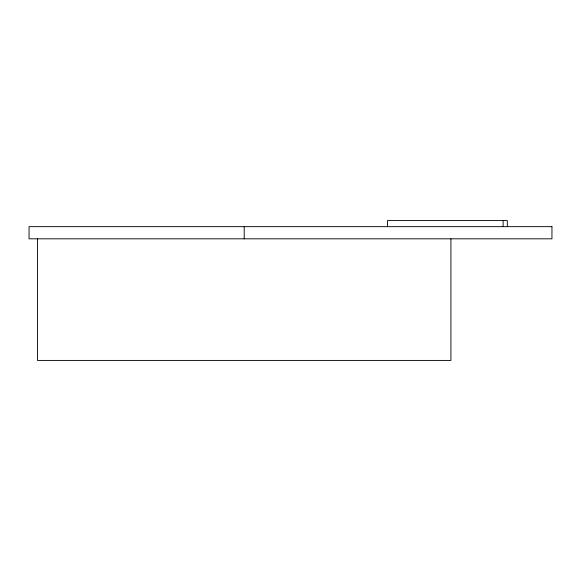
<?xml version="1.0" encoding="UTF-8"?>
<svg xmlns="http://www.w3.org/2000/svg" width="581" height="581" viewBox="0 0 581 581"><rect width="100%" height="100%" fill="white"/><g stroke="black" fill="none" stroke-linecap="round" stroke-linejoin="round"><path stroke-width="0.87" d="M507.322 226.655L507.322 220.577L387.505 220.577L387.505 226.655M503.124 220.577L503.124 226.655M450.921 238.82L450.921 360.423L37.467 360.423L37.467 238.82M244.194 226.655L244.194 238.82M551.95 226.655L29.05 226.655L29.05 238.82L551.95 238.82L551.95 226.655"/></g></svg>
